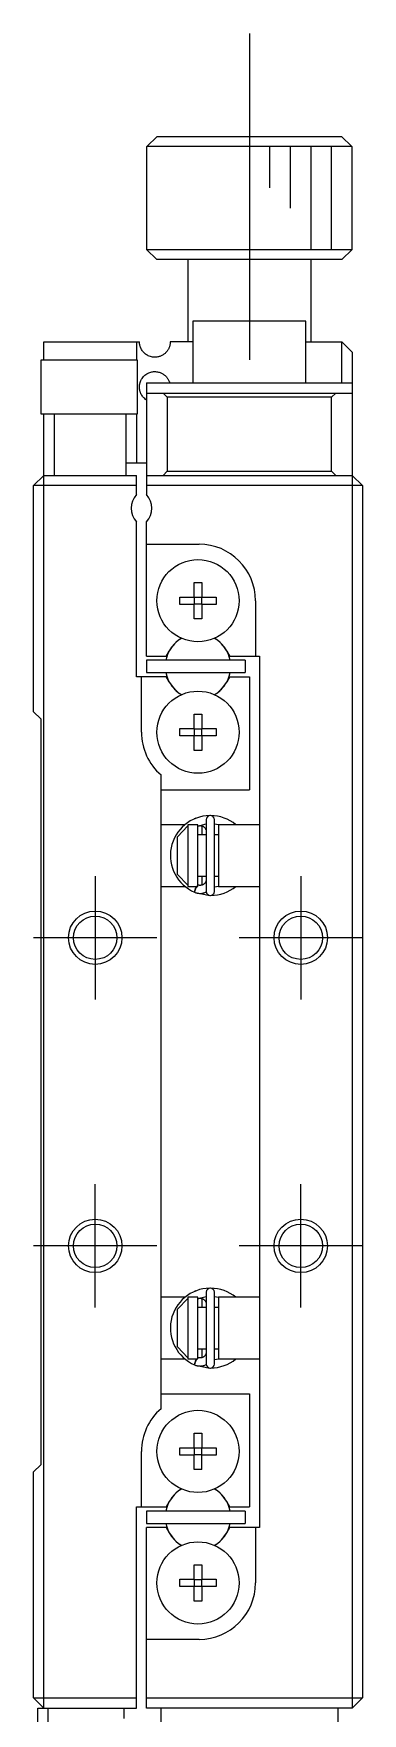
# Model space of a CAD drawing. Extents: x 0 to 277, y -8 to 190.
# Drawn here: x 0 to 16, y 70.8 to 152.5 of the extents above; entities that cross this region are included whole.
import ezdxf

# ---------------------------------------------------------------- set-up
doc = ezdxf.new("R2010")
doc.units = 0
doc.header["$LTSCALE"] = 0.5
doc.linetypes.add('CENTER', pattern=[50.8, 31.75, -6.35, 6.35, -6.35])
for name, color, linetype in [('MSM_CENTER', 1, 'CENTER'), ('MSM_CONTINUOUS', 7, 'CONTINUOUS'), ('MSM_NARROW', 5, 'CONTINUOUS')]:
    doc.layers.add(name, color=color, linetype=linetype)

msp = doc.modelspace()

# ---------------------------------------------------------------- linework, layer by layer
at = {"layer": 'MSM_CENTER'}
for p, q in [((10.5, 152.5), (10.5, 136.5)), ((3, 111.500001), (3, 105.499999)), ((13, 111.500001), (13, 105.499999)), ((6.000002, 108.5), (-0.000001, 108.5)), ((16.000002, 108.5), (9.999999, 108.5)), ((3, 90.499999), (3, 96.500001)), ((13, 90.499999), (13, 96.500001)), ((6.000002, 93.5), (-0.000001, 93.5)), ((16.000002, 93.5), (9.999999, 93.5))]:
    msp.add_line(p, q, dxfattribs=at)
at = {"layer": 'MSM_CONTINUOUS'}
for p, q in [((5.516026, 147), (6.017813, 147.5)), ((6.017813, 147.5), (14.982187, 147.5)), ((14.982187, 147.5), (15.483974, 147)), ((5.5, 146.5), (5.516026, 146.5)), ((5.5, 146.5), (5.5, 142)), ((5.516026, 146.5), (5.516026, 147)), ((15.483974, 147), (5.516026, 147)), ((15.483974, 147), (15.483974, 146.5)), ((15.483974, 146.5), (15.5, 146.5)), ((15.5, 142), (15.5, 146.5)), ((5.5, 142), (15.5, 142)), ((5.5, 142), (6, 141.5)), ((15, 141.5), (6, 141.5)), ((7.5, 141.5), (7.5, 137.5)), ((13.5, 137.5), (13.5, 141.5)), ((15, 141.5), (15.5, 142)), ((13.25, 138.5), (7.75, 138.5)), ((7.75, 138.5), (7.75, 135.5)), ((13.25, 135.5), (13.25, 138.5)), ((0.5, 137.5), (5.15, 137.5)), ((0.5, 136.6), (0.5, 137.5)), ((5, 137.5), (5, 136.6)), ((5.150104, 137.487609), (5.15, 137.5)), ((5.150413, 137.475229), (5.150104, 137.487609)), ((5.150922, 137.462906), (5.150413, 137.475229)), ((5.151625, 137.450687), (5.150922, 137.462906)), ((5.152516, 137.438617), (5.151625, 137.450687)), ((5.15394, 137.423249), (5.152516, 137.438617)), ((5.155653, 137.408135), (5.15394, 137.423249)), ((5.157635, 137.393304), (5.155653, 137.408135)), ((5.159865, 137.378788), (5.157635, 137.393304)), ((5.162322, 137.364617), (5.159865, 137.378788)), ((5.164986, 137.350822), (5.162322, 137.364617)), ((5.171191, 137.322914), (5.164986, 137.350822)), ((6.636563, 137.358683), (6.630546, 137.33031)), ((6.641483, 137.387295), (6.636563, 137.358683)), ((6.645197, 137.415283), (6.641483, 137.387295)), ((6.64786, 137.443447), (6.645197, 137.415283)), ((6.649464, 137.471711), (6.64786, 137.443447)), ((6.65, 137.5), (6.649464, 137.471711)), ((7.75, 137.5), (6.65, 137.5)), ((13.25, 137.5), (15, 137.5)), ((15, 135.5), (15, 137.5)), ((15.5, 137), (15, 137.5)), ((5.05, 136.6), (0.35, 136.6)), ((0.35, 136.6), (0.35, 134)), ((5.05, 134), (5.05, 136.6)), ((5.178155, 137.296292), (5.171191, 137.322914)), ((5.185805, 137.270881), (5.178155, 137.296292)), ((5.194066, 137.246601), (5.185805, 137.270881)), ((5.202863, 137.223377), (5.194066, 137.246601)), ((5.212122, 137.20113), (5.202863, 137.223377)), ((5.231822, 137.159322), (5.212122, 137.20113)), ((5.253222, 137.120262), (5.231822, 137.159322)), ((5.276199, 137.08362), (5.253222, 137.120262)), ((5.307046, 137.040714), (5.276199, 137.08362)), ((5.340251, 137.000753), (5.307046, 137.040714)), ((5.375757, 136.963617), (5.340251, 137.000753)), ((5.413506, 136.929191), (5.375757, 136.963617)), ((5.452361, 136.898227), (5.413506, 136.929191)), ((5.493395, 136.869769), (5.452361, 136.898227)), ((5.536562, 136.843933), (5.493395, 136.869769)), ((5.581822, 136.820837), (5.536562, 136.843933)), ((5.631667, 136.799643), (5.581822, 136.820837)), ((5.683841, 136.781823), (5.631667, 136.799643)), ((5.738225, 136.767655), (5.683841, 136.781823)), ((5.779283, 136.759779), (5.738225, 136.767655)), ((5.821488, 136.754121), (5.779283, 136.759779)), ((5.864733, 136.75083), (5.821488, 136.754121)), ((5.908912, 136.750053), (5.864733, 136.75083)), ((5.953914, 136.751942), (5.908912, 136.750053)), ((5.999707, 136.756659), (5.953914, 136.751942)), ((6.046089, 136.764366), (5.999707, 136.756659)), ((6.080211, 136.771975), (6.046089, 136.764366)), ((6.114531, 136.781342), (6.080211, 136.771975)), ((6.148926, 136.792517), (6.114531, 136.781342)), ((6.183271, 136.805552), (6.148926, 136.792517)), ((6.215356, 136.819536), (6.183271, 136.805552)), ((6.247312, 136.835301), (6.215356, 136.819536)), ((6.278987, 136.852847), (6.247312, 136.835301)), ((6.310226, 136.872173), (6.278987, 136.852847)), ((6.340876, 136.893279), (6.310226, 136.872173)), ((6.370783, 136.916165), (6.340876, 136.893279)), ((6.397582, 136.938853), (6.370783, 136.916165)), ((6.423654, 136.963139), (6.397582, 136.938853)), ((6.448857, 136.98895), (6.423654, 136.963139)), ((6.473049, 137.016213), (6.448857, 136.98895)), ((6.496085, 137.044855), (6.473049, 137.016213)), ((6.517825, 137.074803), (6.496085, 137.044855)), ((6.533137, 137.097963), (6.517825, 137.074803)), ((6.547677, 137.121837), (6.533137, 137.097963)), ((6.561394, 137.146369), (6.547677, 137.121837)), ((6.574235, 137.171507), (6.561394, 137.146369)), ((6.585859, 137.196531), (6.574235, 137.171507)), ((6.596608, 137.222095), (6.585859, 137.196531)), ((6.606442, 137.248135), (6.596608, 137.222095)), ((6.615326, 137.274591), (6.606442, 137.248135)), ((6.623458, 137.302253), (6.615326, 137.274591)), ((6.630546, 137.33031), (6.623458, 137.302253)), ((15.5, 137), (15.5, 71)), ((5.250802, 135.675782), (5.279969, 135.722476)), ((5.279969, 135.722476), (5.311661, 135.765704)), ((5.311661, 135.765704), (5.345782, 135.805712)), ((5.345782, 135.805712), (5.382235, 135.842745)), ((5.382235, 135.842745), (5.420924, 135.877049)), ((5.420924, 135.877049), (5.467206, 135.912534)), ((5.467206, 135.912534), (5.51646, 135.94452)), ((5.51646, 135.94452), (5.568618, 135.972819)), ((5.568618, 135.972819), (5.610688, 135.991954)), ((5.610688, 135.991954), (5.654503, 136.008687)), ((5.654503, 136.008687), (5.699989, 136.022841)), ((5.699989, 136.022841), (5.74707, 136.034243)), ((5.74707, 136.034243), (5.79242, 136.042236)), ((5.79242, 136.042236), (5.839227, 136.047515)), ((5.839227, 136.047515), (5.8873, 136.049872)), ((5.8873, 136.049872), (5.936448, 136.049101)), ((5.936448, 136.049101), (5.98648, 136.044994)), ((5.98648, 136.044994), (6.037207, 136.037343)), ((6.037207, 136.037343), (6.07722, 136.028759)), ((6.07722, 136.028759), (6.117494, 136.01777)), ((6.117494, 136.01777), (6.157839, 136.004286)), ((6.157839, 136.004286), (6.188852, 135.992142)), ((6.188852, 135.992142), (6.219778, 135.978405)), ((6.219778, 135.978405), (6.250497, 135.963059)), ((6.250497, 135.963059), (6.280886, 135.946085)), ((6.280886, 135.946085), (6.305118, 135.93117)), ((6.305118, 135.93117), (6.329051, 135.91515)), ((6.329051, 135.91515), (6.352605, 135.898035)), ((6.352605, 135.898035), (6.375702, 135.879834)), ((6.375702, 135.879834), (6.39891, 135.859985)), ((6.39891, 135.859985), (6.421539, 135.83897)), ((6.421539, 135.83897), (6.443495, 135.816825)), ((6.443495, 135.816825), (6.464685, 135.79359)), ((6.464685, 135.79359), (6.484545, 135.769895)), ((6.484545, 135.769895), (6.503582, 135.745173)), ((6.503582, 135.745173), (6.521711, 135.719487)), ((6.521711, 135.719487), (6.538849, 135.692902)), ((5.150004, 135.302242), (5.150109, 135.3127)), ((5.150045, 135.291789), (5.150004, 135.302242)), ((5.150239, 135.281085), (5.150045, 135.291789)), ((5.150109, 135.3127), (5.150357, 135.323134)), ((5.150585, 135.270409), (5.150239, 135.281085)), ((5.150357, 135.323134), (5.150749, 135.333513)), ((5.151079, 135.259792), (5.150585, 135.270409)), ((5.150749, 135.333513), (5.151301, 135.344149)), ((5.151718, 135.249264), (5.151079, 135.259792)), ((5.151301, 135.344149), (5.151999, 135.354708)), ((5.152758, 135.235743), (5.151718, 135.249264)), ((5.151999, 135.354708), (5.152837, 135.365167)), ((5.154025, 135.222403), (5.152758, 135.235743)), ((5.152837, 135.365167), (5.15381, 135.375499)), ((5.15381, 135.375499), (5.155248, 135.388565)), ((5.155506, 135.209288), (5.154025, 135.222403)), ((5.155248, 135.388565), (5.156889, 135.401416)), ((5.157649, 135.193166), (5.155506, 135.209288)), ((5.156889, 135.401416), (5.15872, 135.41403)), ((5.160089, 135.177404), (5.157649, 135.193166)), ((5.15872, 135.41403), (5.160725, 135.426384)), ((5.162804, 135.162015), (5.160089, 135.177404)), ((5.160725, 135.426384), (5.163739, 135.442897)), ((5.165771, 135.147013), (5.162804, 135.162015)), ((5.163739, 135.442897), (5.167038, 135.458956)), ((5.168965, 135.13241), (5.165771, 135.147013)), ((5.167038, 135.458956), (5.170596, 135.474556)), ((5.172362, 135.118221), (5.168965, 135.13241)), ((5.170596, 135.474556), (5.177893, 135.502702)), ((5.18019, 135.089303), (5.172362, 135.118221)), ((5.177893, 135.502702), (5.185936, 135.52952)), ((5.1888, 135.061799), (5.18019, 135.089303)), ((5.185936, 135.52952), (5.19466, 135.555102)), ((5.198119, 135.035602), (5.1888, 135.061799)), ((5.19466, 135.555102), (5.203998, 135.579544)), ((5.208069, 135.010604), (5.198119, 135.035602)), ((5.203998, 135.579544), (5.213886, 135.602937)), ((5.218574, 134.986696), (5.208069, 135.010604)), ((5.213886, 135.602937), (5.224256, 135.625377)), ((5.241431, 134.941047), (5.218574, 134.986696)), ((5.224256, 135.625377), (5.250802, 135.675782)), ((5.266377, 134.898595), (5.241431, 134.941047)), ((5.293297, 134.859014), (5.266377, 134.898595)), ((5.5, 135.5), (15.5, 135.5)), ((5.5, 135.5), (5.5, 130.061438)), ((5.5, 135), (15.5, 135)), ((6.5, 134.8), (6.3, 135)), ((6.538849, 135.692902), (6.555509, 135.664419)), ((6.555509, 135.664419), (6.57101, 135.635011)), ((6.57101, 135.635011), (6.585276, 135.604777)), ((6.585276, 135.604777), (6.59823, 135.573817)), ((6.59823, 135.573817), (6.607256, 135.549576)), ((6.607256, 135.549576), (6.615468, 135.524953)), ((6.615468, 135.524953), (6.622842, 135.5)), ((14.7, 135), (14.5, 134.8)), ((5.322076, 134.821979), (5.293297, 134.859014)), ((5.362223, 134.777203), (5.322076, 134.821979)), ((5.405499, 134.736094), (5.362223, 134.777203)), ((5.451838, 134.698626), (5.405499, 134.736094)), ((5.499966, 134.665592), (5.451838, 134.698626)), ((14.5, 134.8), (6.5, 134.8)), ((6.5, 134.8), (6.5, 131.2)), ((14.5, 131.2), (14.5, 134.8)), ((0.35, 134), (5.05, 134)), ((0.5, 71), (0.5, 134)), ((1, 134), (1, 131)), ((4.5, 131), (4.5, 134)), ((5, 134), (5, 131.6)), ((0.5, 131), (0, 130.5)), ((0.5, 131), (5, 131)), ((5.5, 131.6), (4.5, 131.6)), ((5, 130.061438), (5, 131)), ((5.5, 131), (15.5, 131)), ((6.3, 131), (6.5, 131.2)), ((6.5, 131.2), (14.5, 131.2)), ((14.5, 131.2), (14.7, 131)), ((16, 130.5), (15.5, 131)), ((5, 130.5), (0, 130.5)), ((0, 119.5), (0, 130.5)), ((16, 130.5), (5.5, 130.5)), ((16, 130.5), (16, 71.5)), ((5, 121.2), (5, 128.738562)), ((5.5, 122.2), (5.5, 128.738562)), ((5.5, 127.65), (8.05, 127.65)), ((7.113639, 125.08), (7.82, 125.08)), ((7.113639, 124.72), (7.113639, 125.08)), ((7.82, 125.786361), (8.18, 125.786361)), ((7.82, 125.08), (7.82, 125.786361)), ((7.830372, 125.069628), (7.82, 125.08)), ((8.169628, 125.069628), (8.18, 125.08)), ((8.18, 125.786361), (8.18, 125.08)), ((8.18, 125.08), (8.886361, 125.08)), ((8.886361, 125.08), (8.886361, 124.72)), ((7.82, 124.72), (7.113639, 124.72)), ((7.830372, 124.730372), (7.82, 124.72)), ((7.82, 124.013639), (7.82, 124.72)), ((7.830372, 125.069628), (8.169628, 125.069628)), ((7.830372, 124.730372), (7.830372, 125.069628)), ((8.169628, 124.730372), (7.830372, 124.730372)), ((8.169628, 125.069628), (8.169628, 124.730372)), ((8.169628, 124.730372), (8.18, 124.72)), ((8.18, 124.72), (8.18, 124.013639)), ((8.886361, 124.72), (8.18, 124.72)), ((10.8, 124.9), (10.8, 122.2)), ((8.18, 124.013639), (7.82, 124.013639)), ((5.5, 122.2), (6.449194, 122.2)), ((10.3, 122), (5.5, 122)), ((5.5, 122), (5.5, 121.4)), ((6.449194, 122.2), (6.59936, 122.460095)), ((9.40064, 122.460095), (9.550806, 122.2)), ((9.550806, 122.2), (11, 122.2)), ((10.3, 122), (10.3, 121.4)), ((11, 122.2), (11, 79.8)), ((6.449194, 121.2), (5, 121.2)), ((5.25, 118.5), (5.25, 121.2)), ((5.5, 121.4), (10.3, 121.4)), ((6.59936, 120.939905), (6.449194, 121.2)), ((9.550806, 121.2), (9.40064, 120.939905)), ((9.550806, 121.2), (10.5, 121.2)), ((10.5, 121.2), (10.5, 115.7)), ((0, 119.5), (0.35, 119.15)), ((7.82, 119.386361), (8.18, 119.386361)), ((7.82, 118.68), (7.82, 119.386361)), ((8.18, 119.386361), (8.18, 118.68)), ((0.35, 119.15), (0.35, 82.85)), ((7.113639, 118.32), (7.113639, 118.68)), ((7.113639, 118.68), (7.82, 118.68)), ((7.830372, 118.669628), (7.82, 118.68)), ((7.830372, 118.669628), (8.169628, 118.669628)), ((7.830372, 118.330372), (7.830372, 118.669628)), ((8.169628, 118.669628), (8.18, 118.68)), ((8.169628, 118.669628), (8.169628, 118.330372)), ((8.18, 118.68), (8.886361, 118.68)), ((8.886361, 118.68), (8.886361, 118.32)), ((7.82, 118.32), (7.113639, 118.32)), ((7.830372, 118.330372), (7.82, 118.32)), ((7.82, 117.613639), (7.82, 118.32)), ((8.169628, 118.330372), (7.830372, 118.330372)), ((8.169628, 118.330372), (8.18, 118.32)), ((8.18, 118.32), (8.18, 117.613639)), ((8.886361, 118.32), (8.18, 118.32)), ((8.18, 117.613639), (7.82, 117.613639)), ((6.2, 85.579062), (6.2, 116.420938)), ((6.2, 115.7), (10.5, 115.7)), ((7.363755, 114), (6.2, 114)), ((7, 113.416515), (7.5, 113.945683)), ((7.5, 114), (7.5, 111)), ((8, 114), (7.5, 114)), ((7.835914, 114.287581), (7.817922, 114.279781)), ((7.830161, 114.284219), (7.826812, 114.283663)), ((7.892355, 114.309821), (7.835469, 114.28844)), ((7.988705, 113.929805), (8.003249, 113.935571)), ((7.999842, 113.93521), (8.404957, 114.043689)), ((8, 111), (8, 114)), ((8.003249, 113.935571), (8.017511, 113.940387)), ((8.017511, 113.940387), (8.032003, 113.944472)), ((8.032003, 113.944472), (8.04669, 113.947816)), ((8.04669, 113.947816), (8.061532, 113.950406)), ((8.061532, 113.950406), (8.07649, 113.952236)), ((8.07649, 113.952236), (8.091526, 113.9533)), ((8.091526, 113.9533), (8.1066, 113.953595)), ((8.1066, 113.953595), (8.121672, 113.953118)), ((8.121672, 113.953118), (8.136702, 113.951872)), ((8.136702, 113.951872), (8.15165, 113.949859)), ((8.15165, 113.949859), (8.166477, 113.947085)), ((8.166477, 113.947085), (8.181143, 113.943559)), ((8.181143, 113.943559), (8.19561, 113.939291)), ((8.19561, 113.939291), (8.209841, 113.934293)), ((8.2, 113.5), (8.2, 113.938184)), ((8.209841, 113.934293), (8.223799, 113.92858)), ((8.223799, 113.92858), (8.237448, 113.922167)), ((8.237448, 113.922167), (8.250754, 113.915074)), ((8.250754, 113.915074), (8.263683, 113.90732)), ((8.263683, 113.90732), (8.276203, 113.898926)), ((8.276203, 113.898926), (8.288284, 113.889917)), ((8.288284, 113.889917), (8.299897, 113.880316)), ((8.299897, 113.880316), (8.311014, 113.870149)), ((8.311014, 113.870149), (8.321609, 113.859444)), ((8.321609, 113.859444), (8.331657, 113.848229)), ((8.331657, 113.848229), (8.341136, 113.836532)), ((8.341136, 113.836532), (8.350023, 113.824383)), ((8.350023, 113.824383), (8.3583, 113.811814)), ((8.3583, 113.811814), (8.365948, 113.798857)), ((8.365948, 113.798857), (8.37295, 113.785542)), ((8.37295, 113.785542), (8.379291, 113.771903)), ((8.379291, 113.771903), (8.384957, 113.757974)), ((8.384957, 113.757974), (8.389937, 113.743787)), ((8.389937, 113.743787), (8.39422, 113.729378)), ((8.39422, 113.729378), (8.397798, 113.714779)), ((8.397798, 113.714779), (8.400662, 113.700027)), ((8.400662, 113.700027), (8.402807, 113.685156)), ((8.402807, 113.685156), (8.404229, 113.6702)), ((8.404229, 113.6702), (8.404924, 113.655196)), ((8.404924, 113.655196), (8.405, 113.648501)), ((8.405, 114.25), (8.405, 110.75)), ((8.795, 110.75), (8.795, 114.25)), ((8.795056, 114.043366), (9.000246, 114.003369)), ((9, 114), (9, 111)), ((11, 114), (9, 114)), ((9.000246, 114.003369), (9.012433, 114.000086)), ((7, 111.583485), (7, 113.416515)), ((8.405, 113.5), (8, 113.5)), ((9, 113.5), (8.795, 113.5)), ((7.5, 111.054317), (7, 111.583485)), ((8, 111.5), (8.405, 111.5)), ((8.2, 111.061805), (8.2, 111.5)), ((8.354372, 111.182053), (8.345824, 111.16972)), ((8.362306, 111.194791), (8.354372, 111.182053)), ((8.369606, 111.207901), (8.362306, 111.194791)), ((8.376257, 111.221353), (8.369606, 111.207901)), ((8.382244, 111.235113), (8.376257, 111.221353)), ((8.387555, 111.24915), (8.382244, 111.235113)), ((8.392178, 111.26343), (8.387555, 111.24915)), ((8.396102, 111.277918), (8.392178, 111.26343)), ((8.399319, 111.292581), (8.396102, 111.277918)), ((8.401823, 111.307385), (8.399319, 111.292581)), ((8.403606, 111.322294), (8.401823, 111.307385)), ((8.404666, 111.337274), (8.403606, 111.322294)), ((8.405, 111.351499), (8.404666, 111.337274)), ((8.795, 111.5), (9, 111.5)), ((6.2, 111), (7.363385, 111)), ((7.5, 111), (8, 111)), ((7.806308, 110.72537), (7.827183, 110.716189)), ((7.826603, 110.716381), (7.894304, 110.9398)), ((7.832084, 110.727548), (7.831879, 110.722003)), ((7.831879, 110.722003), (7.832208, 110.717582)), ((7.83282, 110.734179), (7.832084, 110.727548)), ((7.832208, 110.717582), (7.8327, 110.71535)), ((7.8327, 110.71535), (7.83474, 110.711983)), ((7.834084, 110.741853), (7.83282, 110.734179)), ((7.835867, 110.750517), (7.834084, 110.741853)), ((7.83474, 110.711983), (7.835469, 110.71156)), ((7.835469, 110.71156), (7.865636, 110.699506)), ((7.838156, 110.760116), (7.835867, 110.750517)), ((7.840938, 110.770584), (7.838156, 110.760116)), ((7.844192, 110.781853), (7.840938, 110.770584)), ((7.847899, 110.793847), (7.844192, 110.781853)), ((7.852032, 110.806486), (7.847899, 110.793847)), ((7.856565, 110.819686), (7.852032, 110.806486)), ((7.861467, 110.83336), (7.856565, 110.819686)), ((7.866706, 110.847417), (7.861467, 110.83336)), ((7.865636, 110.699506), (7.898055, 110.688347)), ((7.872247, 110.861763), (7.866706, 110.847417)), ((7.878053, 110.876303), (7.872247, 110.861763)), ((7.884085, 110.890939), (7.878053, 110.876303)), ((7.890303, 110.905575), (7.884085, 110.890939)), ((7.884953, 110.692304), (8.572408, 110.556344)), ((7.896667, 110.920113), (7.890303, 110.905575)), ((7.894304, 110.9398), (7.924495, 111.000001)), ((7.903133, 110.934457), (7.896667, 110.920113)), ((7.898055, 110.688347), (7.930982, 110.678824)), ((7.909658, 110.948511), (7.903133, 110.934457)), ((7.9162, 110.962182), (7.909658, 110.948511)), ((7.922714, 110.975378), (7.9162, 110.962182)), ((7.929158, 110.988012), (7.922714, 110.975378)), ((7.935488, 111), (7.929158, 110.988012)), ((7.930982, 110.678824), (7.964334, 110.670961)), ((7.964334, 110.670961), (7.998028, 110.664776)), ((7.986649, 111.070034), (7.974361, 111.075362)), ((7.997025, 111.066788), (7.988705, 111.070195)), ((8.011205, 111.061643), (7.997025, 111.066788)), ((7.998028, 110.664776), (8.031983, 110.660284)), ((8.025628, 111.057227), (8.011205, 111.061643)), ((8.040257, 111.053552), (8.025628, 111.057227)), ((8.031983, 110.660284), (8.066115, 110.657494)), ((8.055054, 111.050628), (8.040257, 111.053552)), ((8.06998, 111.048465), (8.055054, 111.050628)), ((8.066115, 110.657494), (8.100341, 110.656415)), ((8.084995, 111.047067), (8.06998, 111.048465)), ((8.100059, 111.046438), (8.084995, 111.047067)), ((8.115133, 111.04658), (8.100059, 111.046438)), ((8.100341, 110.656415), (8.134577, 110.657047)), ((8.130176, 111.047492), (8.115133, 111.04658)), ((8.145149, 111.04917), (8.130176, 111.047492)), ((8.134577, 110.657047), (8.16874, 110.659389)), ((8.160013, 111.051609), (8.145149, 111.04917)), ((8.174729, 111.054801), (8.160013, 111.051609)), ((8.16874, 110.659389), (8.202746, 110.663436)), ((8.189259, 111.058736), (8.174729, 111.054801)), ((8.203566, 111.063403), (8.189259, 111.058736)), ((8.202746, 110.663436), (8.236513, 110.669178)), ((8.217614, 111.068786), (8.203566, 111.063403)), ((8.231366, 111.074871), (8.217614, 111.068786)), ((8.244791, 111.08164), (8.231366, 111.074871)), ((8.236513, 110.669178), (8.269957, 110.676601)), ((8.257853, 111.089074), (8.244791, 111.08164)), ((8.270522, 111.097152), (8.257853, 111.089074)), ((8.269957, 110.676601), (8.302996, 110.685686)), ((8.282768, 111.105853), (8.270522, 111.097152)), ((8.294561, 111.115151), (8.282768, 111.105853)), ((8.305874, 111.125024), (8.294561, 111.115151)), ((8.302996, 110.685686), (8.335551, 110.696413)), ((8.316681, 111.135445), (8.305874, 111.125024)), ((8.326957, 111.146386), (8.316681, 111.135445)), ((8.336679, 111.157821), (8.326957, 111.146386)), ((8.335551, 110.696413), (8.367542, 110.708755)), ((8.345824, 111.16972), (8.336679, 111.157821)), ((8.367542, 110.708755), (8.398889, 110.722683)), ((8.398889, 110.722683), (8.406547, 110.726375)), ((9.000203, 110.996632), (8.795023, 110.956318)), ((9, 111), (11, 111)), ((9.011431, 110.999678), (9.000203, 110.996632)), ((7.363755, 91), (6.2, 91)), ((7, 90.416515), (7.5, 90.945683)), ((7.5, 91), (7.5, 88)), ((8, 91), (7.5, 91)), ((7.835914, 91.287581), (7.817922, 91.279781)), ((7.830161, 91.284219), (7.826812, 91.283663)), ((7.892355, 91.309821), (7.835469, 91.28844)), ((7.988705, 90.929805), (8.003249, 90.935571)), ((7.999842, 90.93521), (8.404957, 91.043689)), ((8, 88), (8, 91)), ((8.003249, 90.935571), (8.017511, 90.940387)), ((8.017511, 90.940387), (8.032003, 90.944472)), ((8.032003, 90.944472), (8.04669, 90.947816)), ((8.04669, 90.947816), (8.061532, 90.950406)), ((8.061532, 90.950406), (8.07649, 90.952236)), ((8.07649, 90.952236), (8.091526, 90.9533)), ((8.091526, 90.9533), (8.1066, 90.953595)), ((8.1066, 90.953595), (8.121672, 90.953118)), ((8.121672, 90.953118), (8.136702, 90.951872)), ((8.136702, 90.951872), (8.15165, 90.949859)), ((8.15165, 90.949859), (8.166477, 90.947085)), ((8.166477, 90.947085), (8.181143, 90.943559)), ((8.181143, 90.943559), (8.19561, 90.939291)), ((8.19561, 90.939291), (8.209841, 90.934293)), ((8.2, 90.5), (8.2, 90.938184)), ((8.209841, 90.934293), (8.223799, 90.92858)), ((8.223799, 90.92858), (8.237448, 90.922167)), ((8.237448, 90.922167), (8.250754, 90.915074)), ((8.250754, 90.915074), (8.263683, 90.90732)), ((8.263683, 90.90732), (8.276203, 90.898926)), ((8.276203, 90.898926), (8.288284, 90.889917)), ((8.288284, 90.889917), (8.299897, 90.880316)), ((8.299897, 90.880316), (8.311014, 90.870149)), ((8.311014, 90.870149), (8.321609, 90.859444)), ((8.321609, 90.859444), (8.331657, 90.848229)), ((8.331657, 90.848229), (8.341136, 90.836532)), ((8.341136, 90.836532), (8.350023, 90.824383)), ((8.350023, 90.824383), (8.3583, 90.811814)), ((8.3583, 90.811814), (8.365948, 90.798857)), ((8.365948, 90.798857), (8.37295, 90.785542)), ((8.37295, 90.785542), (8.379291, 90.771903)), ((8.379291, 90.771903), (8.384957, 90.757974)), ((8.384957, 90.757974), (8.389937, 90.743787)), ((8.389937, 90.743787), (8.39422, 90.729378)), ((8.405, 91.25), (8.405, 87.75)), ((8.795, 87.75), (8.795, 91.25)), ((8.795056, 91.043366), (9.000246, 91.003369)), ((9, 91), (9, 88)), ((11, 91), (9, 91)), ((9.000246, 91.003369), (9.012433, 91.000086)), ((7, 88.583485), (7, 90.416515)), ((8.405, 90.5), (8, 90.5)), ((8.39422, 90.729378), (8.397798, 90.714779)), ((8.397798, 90.714779), (8.400662, 90.700027)), ((8.400662, 90.700027), (8.402807, 90.685156)), ((8.402807, 90.685156), (8.404229, 90.6702)), ((8.404229, 90.6702), (8.404924, 90.655196)), ((8.404924, 90.655196), (8.405, 90.648501)), ((9, 90.5), (8.795, 90.5)), ((7.5, 88.054317), (7, 88.583485)), ((8, 88.5), (8.405, 88.5)), ((8.2, 88.061805), (8.2, 88.5)), ((8.399319, 88.292581), (8.396102, 88.277918)), ((8.401823, 88.307385), (8.399319, 88.292581)), ((8.403606, 88.322294), (8.401823, 88.307385)), ((8.404666, 88.337274), (8.403606, 88.322294)), ((8.405, 88.351499), (8.404666, 88.337274)), ((8.795, 88.5), (9, 88.5)), ((6.2, 88), (7.363385, 88)), ((7.5, 88), (8, 88)), ((7.806308, 87.72537), (7.833303, 87.713553)), ((7.826603, 87.716381), (7.894304, 87.9398)), ((7.832084, 87.727548), (7.831879, 87.722003)), ((7.831879, 87.722003), (7.832208, 87.717582)), ((7.83282, 87.734179), (7.832084, 87.727548)), ((7.832208, 87.717582), (7.8327, 87.71535)), ((7.8327, 87.71535), (7.83474, 87.711983)), ((7.834084, 87.741853), (7.83282, 87.734179)), ((7.835867, 87.750517), (7.834084, 87.741853)), ((7.83474, 87.711983), (7.835469, 87.71156)), ((7.835469, 87.71156), (7.865636, 87.699506)), ((7.838156, 87.760116), (7.835867, 87.750517)), ((7.840938, 87.770584), (7.838156, 87.760116)), ((7.844192, 87.781853), (7.840938, 87.770584)), ((7.847899, 87.793847), (7.844192, 87.781853)), ((7.852032, 87.806486), (7.847899, 87.793847)), ((7.856565, 87.819686), (7.852032, 87.806486)), ((7.861467, 87.83336), (7.856565, 87.819686)), ((7.866706, 87.847417), (7.861467, 87.83336)), ((7.865636, 87.699506), (7.898055, 87.688347)), ((7.872247, 87.861763), (7.866706, 87.847417)), ((7.878053, 87.876303), (7.872247, 87.861763)), ((7.884085, 87.890939), (7.878053, 87.876303)), ((7.890303, 87.905575), (7.884085, 87.890939)), ((7.884953, 87.692304), (8.572408, 87.556344)), ((7.896667, 87.920113), (7.890303, 87.905575)), ((7.894304, 87.9398), (7.924495, 88.000001)), ((7.903133, 87.934457), (7.896667, 87.920113)), ((7.898055, 87.688347), (7.930982, 87.678824)), ((7.909658, 87.948511), (7.903133, 87.934457)), ((7.9162, 87.962182), (7.909658, 87.948511)), ((7.922714, 87.975378), (7.9162, 87.962182)), ((7.929158, 87.988012), (7.922714, 87.975378)), ((7.935488, 88), (7.929158, 87.988012)), ((7.930982, 87.678824), (7.964334, 87.670961)), ((7.964334, 87.670961), (7.998028, 87.664776)), ((7.986649, 88.070034), (7.974361, 88.075362)), ((7.997025, 88.066788), (7.988705, 88.070195)), ((8.011205, 88.061643), (7.997025, 88.066788)), ((7.998028, 87.664776), (8.031983, 87.660284)), ((8.025628, 88.057227), (8.011205, 88.061643)), ((8.040257, 88.053552), (8.025628, 88.057227)), ((8.031983, 87.660284), (8.066115, 87.657494)), ((8.055054, 88.050628), (8.040257, 88.053552)), ((8.06998, 88.048465), (8.055054, 88.050628)), ((8.066115, 87.657494), (8.100341, 87.656415)), ((8.084995, 88.047067), (8.06998, 88.048465)), ((8.100059, 88.046438), (8.084995, 88.047067)), ((8.115133, 88.04658), (8.100059, 88.046438)), ((8.100341, 87.656415), (8.134577, 87.657047)), ((8.130176, 88.047492), (8.115133, 88.04658)), ((8.145149, 88.04917), (8.130176, 88.047492)), ((8.134577, 87.657047), (8.16874, 87.659389)), ((8.160013, 88.051609), (8.145149, 88.04917)), ((8.174729, 88.054801), (8.160013, 88.051609)), ((8.16874, 87.659389), (8.202746, 87.663436)), ((8.189259, 88.058736), (8.174729, 88.054801)), ((8.203566, 88.063403), (8.189259, 88.058736)), ((8.202746, 87.663436), (8.236513, 87.669178)), ((8.217614, 88.068786), (8.203566, 88.063403)), ((8.231366, 88.074871), (8.217614, 88.068786)), ((8.244791, 88.08164), (8.231366, 88.074871)), ((8.236513, 87.669178), (8.269957, 87.676601)), ((8.257853, 88.089074), (8.244791, 88.08164)), ((8.270522, 88.097152), (8.257853, 88.089074)), ((8.269957, 87.676601), (8.302996, 87.685686)), ((8.282768, 88.105853), (8.270522, 88.097152)), ((8.294561, 88.115151), (8.282768, 88.105853)), ((8.305874, 88.125024), (8.294561, 88.115151)), ((8.302996, 87.685686), (8.335551, 87.696413)), ((8.316681, 88.135445), (8.305874, 88.125024)), ((8.326957, 88.146386), (8.316681, 88.135445)), ((8.336679, 88.157821), (8.326957, 88.146386)), ((8.335551, 87.696413), (8.367542, 87.708755)), ((8.345824, 88.16972), (8.336679, 88.157821)), ((8.354372, 88.182053), (8.345824, 88.16972)), ((8.362306, 88.194791), (8.354372, 88.182053)), ((8.369606, 88.207901), (8.362306, 88.194791)), ((8.367542, 87.708755), (8.398889, 87.722683)), ((8.376257, 88.221353), (8.369606, 88.207901)), ((8.382244, 88.235113), (8.376257, 88.221353)), ((8.387555, 88.24915), (8.382244, 88.235113)), ((8.392178, 88.26343), (8.387555, 88.24915)), ((8.396102, 88.277918), (8.392178, 88.26343)), ((8.398889, 87.722683), (8.406547, 87.726375)), ((9.000203, 87.996632), (8.795023, 87.956318)), ((9, 88), (11, 88)), ((9.011431, 87.999678), (9.000203, 87.996632)), ((6.2, 86.3), (10.5, 86.3)), ((10.5, 86.3), (10.5, 80.8)), ((7.82, 84.386361), (8.18, 84.386361)), ((7.82, 83.68), (7.82, 84.386361)), ((8.18, 84.386361), (8.18, 83.68)), ((5.25, 80.8), (5.25, 83.5)), ((7.113639, 83.32), (7.113639, 83.68)), ((7.113639, 83.68), (7.82, 83.68)), ((7.830372, 83.669628), (7.82, 83.68)), ((7.830372, 83.669628), (8.169628, 83.669628)), ((7.830372, 83.330372), (7.830372, 83.669628)), ((8.169628, 83.669628), (8.18, 83.68)), ((8.169628, 83.669628), (8.169628, 83.330372)), ((8.18, 83.68), (8.886361, 83.68)), ((8.886361, 83.68), (8.886361, 83.32)), ((0.35, 82.85), (0, 82.5)), ((7.82, 83.32), (7.113639, 83.32)), ((7.830372, 83.330372), (7.82, 83.32)), ((7.82, 82.613639), (7.82, 83.32)), ((8.18, 82.613639), (7.82, 82.613639)), ((8.169628, 83.330372), (7.830372, 83.330372)), ((8.169628, 83.330372), (8.18, 83.32)), ((8.886361, 83.32), (8.18, 83.32)), ((8.18, 82.613639), (8.18, 83.32)), ((0, 71.5), (0, 82.5)), ((6.59936, 81.060095), (6.449194, 80.8)), ((9.550806, 80.8), (9.40064, 81.060095)), ((5, 71), (5, 80.8)), ((5, 80.8), (6.449194, 80.8)), ((10.3, 80.6), (5.5, 80.6)), ((5.5, 80.6), (5.5, 80)), ((9.550806, 80.8), (10.5, 80.8)), ((10.3, 80.6), (10.3, 80)), ((5.5, 80), (10.3, 80)), ((5.5, 71), (5.5, 79.8)), ((6.449194, 79.8), (5.5, 79.8)), ((6.449194, 79.8), (6.59936, 79.539905)), ((9.40064, 79.539905), (9.550806, 79.8)), ((11, 79.8), (9.550806, 79.8)), ((10.8, 79.8), (10.8, 77.1)), ((7.82, 77.986361), (8.18, 77.986361)), ((7.82, 77.28), (7.82, 77.986361)), ((8.18, 77.986361), (8.18, 77.28)), ((7.113639, 76.92), (7.113639, 77.28)), ((7.113639, 77.28), (7.82, 77.28)), ((7.82, 76.92), (7.113639, 76.92)), ((7.830372, 77.269628), (7.82, 77.28)), ((7.830372, 76.930372), (7.82, 76.92)), ((7.82, 76.213639), (7.82, 76.92)), ((7.830372, 77.269628), (8.169628, 77.269628)), ((7.830372, 76.930372), (7.830372, 77.269628)), ((8.169628, 76.930372), (7.830372, 76.930372)), ((8.169628, 77.269628), (8.18, 77.28)), ((8.169628, 77.269628), (8.169628, 76.930372)), ((8.169628, 76.930372), (8.18, 76.92)), ((8.18, 77.28), (8.886361, 77.28)), ((8.886361, 76.92), (8.18, 76.92)), ((8.18, 76.92), (8.18, 76.213639)), ((8.886361, 77.28), (8.886361, 76.92)), ((8.18, 76.213639), (7.82, 76.213639)), ((8.05, 74.35), (5.5, 74.35)), ((0, 71.5), (5, 71.5)), ((0, 71.5), (0.5, 71)), ((5.5, 71.5), (16, 71.5)), ((16, 71.5), (15.5, 71)), ((0.2, 71), (5, 71)), ((0.2, 55.5), (0.2, 71)), ((0.7, 71), (0.7, 68.5)), ((4.4, 70.5), (4.4, 71)), ((15.5, 71), (5.5, 71)), ((6.2, 52.5), (6.2, 71)), ((14.8, 71), (14.8, 52.5))]:
    msp.add_line(p, q, dxfattribs=at)
for centre, radius in [((8, 124.9), 2), ((8, 118.5), 2), ((3, 108.5), 1.0565), ((13, 108.5), 1.0565), ((3, 93.5), 1.0565), ((13, 93.5), 1.0565), ((8, 83.5), 2), ((8, 77.1), 2)]:
    msp.add_circle(centre, radius, dxfattribs=at)
for centre, radius, start, end in [((5.75, 129.4), 1, 138.590378, 221.409622), ((4.75, 129.4), 1, 318.590378, 41.409622), ((8.05, 124.9), 2.75, 0, 90), ((8, 121.699999), 1.5875, 120.433182, 169.10688895), ((8.114905, 121.585095), 1.75, 121.881533, 150.00000699), ((8, 121.699999), 1.5875, 10.89309, 59.56681233), ((7.885095, 121.585095), 1.75, 30, 58.11848961), ((8, 121.699999), 1.5875, 190.893016, 239.56671758), ((8, 121.699999), 1.5875, 300.433263, 349.10696609), ((8.114905, 121.814905), 1.75, 210, 238.11845216), ((7.885095, 121.814905), 1.75, 301.881533, 330.00002684), ((8, 118.5), 2.75, 180, 229.114807), ((8.600314, 112.499859), 1.94403, 90.734734, 246.839517), ((8.6, 114.25), 0.195, 0, 180), ((8.601079, 112.503835), 1.939975, 50.469098, 89.286231), ((8.6, 110.75), 0.195, 180, 0), ((8.598173, 112.505171), 1.949107, 270.724667, 309.426223), ((8.600314, 89.499859), 1.94403, 90.734734, 246.839517), ((8.6, 91.25), 0.195, 0, 180), ((8.601079, 89.503835), 1.939975, 50.469098, 89.286231), ((8.6, 87.75), 0.195, 180, 0), ((8.598173, 89.505171), 1.949107, 270.724667, 309.426223), ((8, 83.5), 2.75, 130.885193, 180), ((8, 80.299999), 1.5875, 120.433182, 169.10688895), ((8.114905, 80.185095), 1.75, 121.881533, 150.00000699), ((8, 80.299999), 1.5875, 10.89309, 59.56681233), ((7.885095, 80.185095), 1.75, 30, 58.11848961), ((8, 80.299999), 1.5875, 190.893016, 239.56671758), ((8.114905, 80.414905), 1.75, 210, 238.11845216), ((8, 80.299999), 1.5875, 300.433263, 349.10696609), ((7.885095, 80.414905), 1.75, 301.881533, 330.00002684), ((8.05, 77.1), 2.75, 270, 0)]:
    msp.add_arc(centre, radius, start, end, dxfattribs=at)
at = {"layer": 'MSM_NARROW'}
for p, q in [((11.5, 145), (11.5, 147)), ((12.5, 144), (12.5, 147)), ((13.5, 142), (13.5, 147)), ((14.5, 142), (14.5, 147))]:
    msp.add_line(p, q, dxfattribs=at)
for centre in [(3, 108.5), (13, 108.5), (3, 93.5), (13, 93.5)]:
    msp.add_circle(centre, 1.3, dxfattribs=at)

doc.saveas('drawing.dxf')
